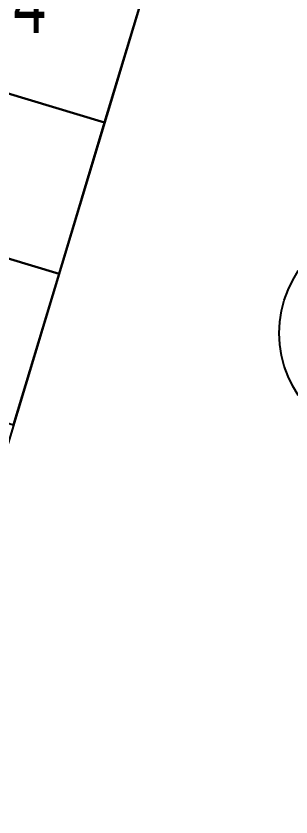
# Model space of a CAD drawing. Header units: millimetres. Extents: x 474016 to 477875, y 2288607 to 2292200.
# Drawn here: x 474455 to 474476.8, y 2289829.7 to 2289893.1 of the extents above; entities that cross this region are included whole.
import ezdxf
from ezdxf.enums import TextEntityAlignment as Align

# ---------------------------------------------------------------- set-up
doc = ezdxf.new("R2010")
doc.units = ezdxf.units.MM
doc.header["$LTSCALE"] = 50
doc.layers.add('CVL_LOTIF', color=1, linetype='Continuous')
doc.layers.add('MZ Y LT', color=7, linetype='Continuous', lineweight=13, true_color=0x0d2bf2)
doc.styles.add('MONOTXT4', font='MONOTXT4.shx', dxfattribs={"width": 0.55})

msp = doc.modelspace()

# ---------------------------------------------------------------- linework, layer by layer
at = {"color": 3}
msp.add_circle((474484.684, 2289867.994), 8.813, dxfattribs=at)
at = {"layer": 'CVL_LOTIF'}
for points in [[(474480.063, 2289944.506), (474418.774, 2289741.036)], [(474438.099, 2289891.872), (474462.037, 2289884.662)], [(474434.494, 2289879.903), (474458.431, 2289872.693)]]:
    msp.add_lwpolyline(points, dxfattribs=at)
for points in [[(474465.642, 2289896.631), (474441.704, 2289903.841), (474438.099, 2289891.872), (474462.037, 2289884.662)], [(474462.037, 2289884.662), (474438.099, 2289891.872), (474434.494, 2289879.903), (474458.431, 2289872.693)], [(474458.431, 2289872.693), (474434.494, 2289879.903), (474430.889, 2289867.935), (474454.826, 2289860.724)]]:
    msp.add_lwpolyline(points, close=True, dxfattribs=at)

# ---------------------------------------------------------------- texts
at = {"layer": 'MZ Y LT', "lineweight": 13, "style": 'MONOTXT4', "width": 0.65}
msp.add_text('L-34', height=5, dxfattribs=at).set_placement((474451.87, 2289894.251), align=Align.MIDDLE)

doc.saveas('drawing.dxf')
